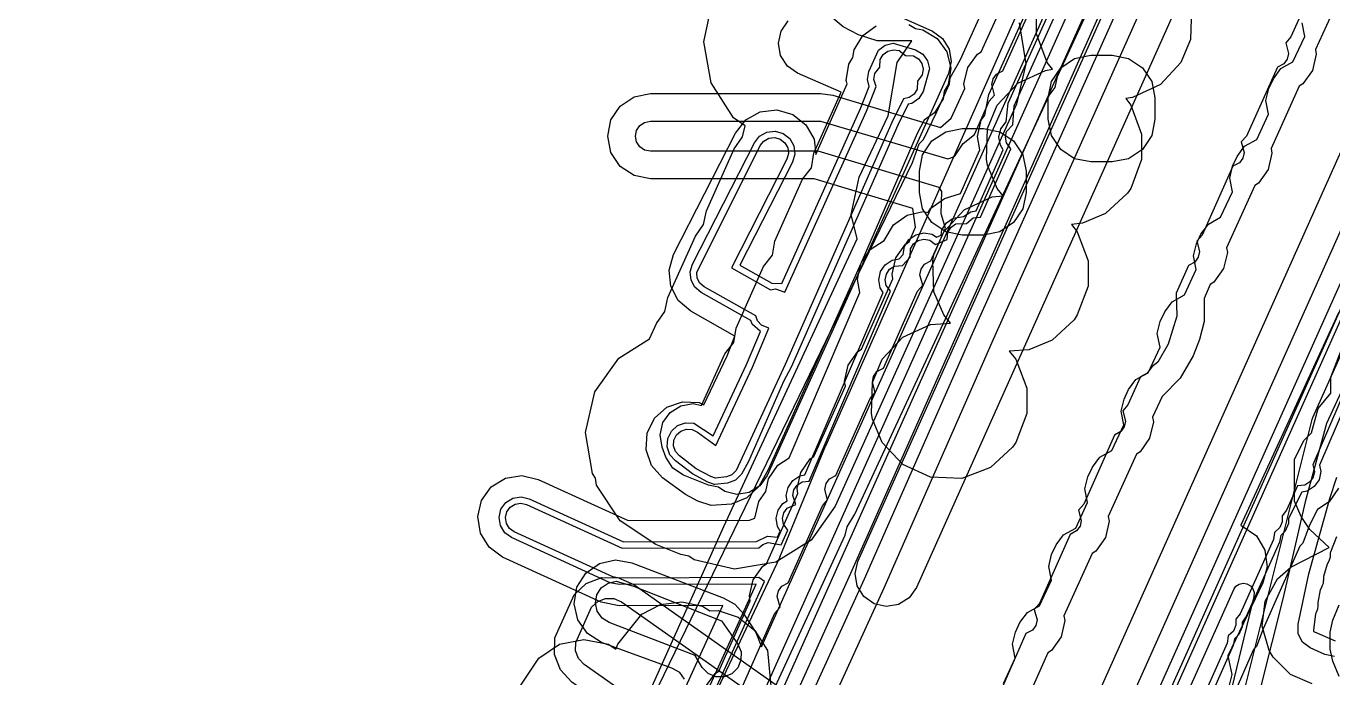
# Model space of a CAD drawing. Header units: metres. Extents: x 3158 to 3711, y 9867 to 11440.
# Drawn here: x 3534.2 to 3595.4, y 11289.8 to 11320.3 of the extents above; entities that cross this region are included whole.
import ezdxf

# ---------------------------------------------------------------- set-up
doc = ezdxf.new("R2010")
doc.units = ezdxf.units.M
doc.layers.add('AI_GREENING_EXCLUSIONS', color=1, linetype='Continuous')
doc.layers.add('AI_GREENING_LAWN', color=82, linetype='Continuous')

msp = doc.modelspace()

# ---------------------------------------------------------------- linework, layer by layer
at = {"layer": 'AI_GREENING_EXCLUSIONS'}
for points in [[(3615.856, 11389.337), (3578.503, 11305.892), (3573.445, 11294.383), (3569.15, 11284.974), (3555.057, 11253.579), (3503.509, 11137.439)], [(3616.796, 11388.998), (3579.417, 11305.485), (3574.353, 11293.964), (3570.061, 11284.562), (3555.97, 11253.172), (3504.422, 11137.032)], [(3512.836, 11163.374), (3551.793, 11251.274), (3603.641, 11367.027)], [(3565.013, 11289.696), (3564.803, 11290.017), (3564.421, 11290.216), (3561.128, 11291.425), (3560.468, 11291.841), (3560.018, 11292.478), (3559.845, 11293.239), (3559.977, 11294.009), (3560.393, 11294.669), (3561.03, 11295.119), (3561.791, 11295.292), (3562.56, 11295.16), (3566.838, 11293.52), (3567.378, 11293.21), (3567.795, 11292.749), (3568.359, 11291.888), (3568.627, 11291.224), (3601.912, 11365.595)], [(3559.291, 11229.226), (3618.511, 11361.559)], [(3560.204, 11228.818), (3619.424, 11361.15)], [(3559.779, 11281.071), (3575.698, 11313.919), (3576.019, 11314.788), (3576.217, 11314.989), (3576.848, 11316.291), (3577.437, 11317.596), (3577.464, 11317.885), (3577.939, 11318.708), (3591.985, 11349.837)], [(3559.779, 11281.071), (3575.698, 11313.919), (3576.019, 11314.788), (3576.217, 11314.989), (3576.848, 11316.291), (3577.437, 11317.596), (3577.464, 11317.885), (3577.939, 11318.708), (3591.985, 11349.837)], [(3562.424, 11274.529), (3572.543, 11296.457), (3572.637, 11296.838), (3573, 11297.441), (3582.102, 11317.051), (3582.383, 11317.433), (3582.504, 11317.936), (3593.44, 11341.643)], [(3575.531, 11320.377), (3575.838, 11320.189), (3576.194, 11320.133), (3576.86, 11319.726), (3577.319, 11319.095), (3577.502, 11318.337), (3577.38, 11317.566), (3577.193, 11317.26), (3577.137, 11316.902), (3576.73, 11316.236), (3576.255, 11315.891), (3575.924, 11315.266), (3573.291, 11309.208), (3573.723, 11309.838), (3574.379, 11310.264), (3574.809, 11310.996), (3575.447, 11311.446), (3576.208, 11311.617), (3576.442, 11311.576), (3576.569, 11311.776), (3577.207, 11312.226), (3577.951, 11312.455), (3578.861, 11314.513), (3578.753, 11315.129), (3578.924, 11315.891), (3579.088, 11316.125), (3579.278, 11317.104), (3589.082, 11338.773)], [(3561.743, 11279.581), (3568.379, 11294.16), (3561.955, 11294.133), (3561.535, 11294.224), (3556.914, 11296.337), (3556.598, 11296.565), (3556.393, 11296.897), (3556.33, 11297.282), (3556.42, 11297.662), (3556.649, 11297.978), (3556.981, 11298.183), (3557.366, 11298.245), (3557.746, 11298.156), (3562.167, 11296.134), (3568.399, 11296.16), (3568.909, 11296.405), (3569.378, 11296.356), (3569.51, 11296.645), (3569.378, 11296.856), (3569.316, 11297.242), (3569.405, 11297.621), (3569.633, 11297.938), (3569.836, 11298.064), (3569.79, 11298.309), (3569.871, 11298.691), (3570.092, 11299.012), (3570.419, 11299.225), (3570.664, 11299.271), (3574.328, 11307.826), (3574.192, 11308.035), (3574.12, 11308.419), (3574.201, 11308.801), (3574.422, 11309.122), (3574.749, 11309.335), (3575.072, 11309.396), (3575.259, 11309.602), (3575.324, 11309.977), (3575.533, 11310.307), (3575.852, 11310.531), (3576.233, 11310.617), (3576.617, 11310.55), (3576.828, 11310.417), (3577.042, 11310.512), (3577.084, 11310.757), (3577.293, 11311.087), (3577.612, 11311.311), (3578.1, 11311.378), (3578.442, 11311.605), (3578.687, 11311.648), (3579.953, 11314.511), (3579.82, 11314.721), (3579.753, 11315.106), (3579.838, 11315.487), (3580.087, 11315.821), (3580.189, 11316.692), (3589.991, 11338.357)], [(3561.891, 11279.181), (3568.763, 11294.28), (3568.509, 11294.461), (3561.954, 11294.433), (3561.66, 11294.497), (3557.039, 11296.609), (3556.817, 11296.769), (3556.674, 11297.002), (3556.63, 11297.271), (3556.693, 11297.537), (3556.853, 11297.759), (3557.085, 11297.902), (3557.355, 11297.946), (3557.621, 11297.883), (3562.102, 11295.834), (3568.503, 11295.861), (3568.688, 11296.021), (3568.947, 11296.108), (3569.545, 11295.999), (3569.859, 11296.689), (3569.659, 11296.962), (3569.615, 11297.231), (3569.678, 11297.497), (3569.837, 11297.719), (3570.236, 11297.89), (3570.09, 11298.305), (3570.147, 11298.572), (3570.301, 11298.798), (3570.53, 11298.947), (3570.866, 11298.982), (3574.677, 11307.879), (3574.471, 11308.147), (3574.42, 11308.415), (3574.477, 11308.682), (3574.631, 11308.908), (3574.86, 11309.057), (3575.231, 11309.085), (3575.586, 11309.472), (3575.604, 11309.869), (3575.75, 11310.1), (3575.974, 11310.257), (3576.24, 11310.317), (3576.509, 11310.27), (3576.78, 11310.067), (3577.333, 11310.312), (3577.364, 11310.649), (3577.51, 11310.88), (3577.734, 11311.037), (3578.234, 11311.056), (3578.55, 11311.325), (3578.887, 11311.357), (3580.303, 11314.559), (3580.1, 11314.83), (3580.053, 11315.099), (3580.113, 11315.365), (3580.406, 11315.675), (3580.462, 11316.569), (3590.264, 11338.232)], [(3594.003, 11334.472), (3575.886, 11293.997), (3575.548, 11293.519), (3575.052, 11293.208), (3574.475, 11293.11), (3573.904, 11293.24), (3573.427, 11293.579), (3573.116, 11294.075), (3573.018, 11294.652), (3573.148, 11295.222), (3590.698, 11334.433)], [(3560.89, 11236.47), (3603.917, 11332.616)], [(3594.929, 11323.122), (3593.436, 11319.795), (3593.193, 11319.519), (3593.324, 11319.027), (3593.262, 11318.76), (3593.104, 11318.538), (3592.802, 11318.381), (3591.352, 11315.151), (3591.109, 11314.875), (3591.239, 11314.382), (3591.178, 11314.116), (3591.02, 11313.893), (3590.718, 11313.736), (3589.268, 11310.506), (3589.025, 11310.23), (3589.155, 11309.738), (3589.094, 11309.472), (3588.936, 11309.249), (3588.634, 11309.092), (3588.051, 11307.793), (3588.087, 11306.718), (3587.684, 11305.406), (3587.192, 11304.555), (3586.91, 11304.335), (3586.703, 11304.049), (3586.38, 11303.863), (3585.798, 11302.558), (3585.556, 11302.282), (3585.687, 11301.79), (3585.627, 11301.524), (3585.469, 11301.301), (3585.167, 11301.143), (3583.723, 11297.905), (3583.481, 11297.629), (3583.612, 11297.136), (3583.552, 11296.87), (3583.394, 11296.647), (3583.092, 11296.489), (3581.648, 11293.252), (3581.406, 11292.975), (3581.537, 11292.483), (3581.477, 11292.217), (3581.319, 11291.994), (3581.017, 11291.836), (3579.588, 11288.596)], [(3566.008, 11289.338), (3566.458, 11289.976), (3566.629, 11290.084), (3568.104, 11293.381), (3568.065, 11293.603), (3568.236, 11294.365), (3568.686, 11295.003), (3568.857, 11295.111), (3570.332, 11298.408), (3570.293, 11298.63), (3570.464, 11299.392), (3570.914, 11300.03), (3571.085, 11300.138), (3572.56, 11303.435), (3572.521, 11303.657), (3572.692, 11304.418), (3573.142, 11305.056), (3573.313, 11305.165), (3574.788, 11308.462), (3574.749, 11308.684), (3574.92, 11309.445), (3575.37, 11310.083), (3575.541, 11310.192), (3575.847, 11310.883), (3575.724, 11311.761), (3571.098, 11313.145), (3563.42, 11313.145), (3562.654, 11313.297), (3562.005, 11313.731), (3561.572, 11314.38), (3561.42, 11315.145), (3561.572, 11315.91), (3562.005, 11316.559), (3562.654, 11316.993), (3563.42, 11317.145), (3571.391, 11317.145), (3571.964, 11317.061), (3577.021, 11315.548), (3577.516, 11315.991), (3578.152, 11317.378), (3578.114, 11317.6), (3578.289, 11318.36), (3578.741, 11318.996), (3578.913, 11319.104), (3580.322, 11322.214)], [(3595.952, 11322.226), (3594.585, 11319.211), (3594.623, 11318.989), (3594.449, 11318.228), (3593.996, 11317.592), (3593.824, 11317.484), (3592.501, 11314.567), (3592.539, 11314.344), (3592.364, 11313.584), (3591.912, 11312.948), (3591.74, 11312.84), (3590.417, 11309.922), (3590.455, 11309.7), (3590.28, 11308.939), (3589.828, 11308.303), (3589.656, 11308.196), (3589.362, 11307.54), (3589.362, 11306.467), (3589.154, 11305.613), (3588.861, 11304.855), (3588.252, 11303.801), (3587.394, 11302.946), (3586.949, 11301.977), (3586.987, 11301.755), (3586.814, 11300.994), (3586.363, 11300.357), (3586.192, 11300.249), (3584.874, 11297.324), (3584.912, 11297.102), (3584.739, 11296.341), (3584.288, 11295.704), (3584.117, 11295.595), (3582.799, 11292.67), (3582.837, 11292.448), (3582.664, 11291.687), (3582.213, 11291.05), (3582.042, 11290.942), (3580.741, 11288.02)], [(3580.695, 11320.464), (3581.016, 11318.54), (3580.577, 11316.639), (3572.082, 11297.804), (3570.948, 11296.217), (3569.293, 11295.184), (3567.369, 11294.862), (3565.468, 11295.302), (3565.228, 11295.473), (3565.228, 11295.473), (3564.844, 11295.549), (3563.672, 11296.021), (3562.005, 11297.124), (3560.903, 11298.791), (3560.843, 11299.118), (3560.706, 11299.337), (3560.381, 11301.261), (3560.818, 11303.162), (3561.948, 11304.752), (3563.386, 11305.653), (3563.707, 11306.373), (3564.096, 11306.924), (3564.245, 11307.581), (3565.528, 11310.464), (3565.909, 11311.003), (3566.055, 11311.648), (3567.352, 11314.561), (3567.74, 11315.111), (3567.858, 11315.633), (3567.321, 11316.006), (3566.267, 11317.648), (3565.923, 11319.568), (3566.339, 11321.474)], [(3567.656, 11289.193), (3569.256, 11292.802), (3569.498, 11293.079), (3569.365, 11293.571), (3569.425, 11293.838), (3569.582, 11294.061), (3569.884, 11294.22), (3571.484, 11297.829), (3571.726, 11298.106), (3571.593, 11298.598), (3571.653, 11298.865), (3571.81, 11299.088), (3572.112, 11299.247), (3573.712, 11302.856), (3573.954, 11303.133), (3573.821, 11303.625), (3573.881, 11303.892), (3574.038, 11304.115), (3574.34, 11304.273), (3575.94, 11307.883), (3576.182, 11308.16), (3576.049, 11308.652), (3576.109, 11308.919), (3576.266, 11309.142), (3576.568, 11309.3), (3577.249, 11310.836), (3577.04, 11311.513), (3577.083, 11312.548), (3576.955, 11312.749), (3571.288, 11314.445), (3563.42, 11314.445), (3563.152, 11314.498), (3562.925, 11314.65), (3562.773, 11314.877), (3562.72, 11315.145), (3562.773, 11315.413), (3562.925, 11315.64), (3563.152, 11315.792), (3563.42, 11315.845), (3571.391, 11315.845), (3577.356, 11314.09), (3577.666, 11314.192), (3578.083, 11314.796), (3578.601, 11315.233), (3579.301, 11316.794), (3579.544, 11317.069), (3579.414, 11317.562), (3579.475, 11317.828), (3579.633, 11318.051), (3579.936, 11318.208), (3581.472, 11321.63)], [(3572.332, 11322.004), (3576.636, 11320.062), (3577.112, 11319.722), (3577.422, 11319.226), (3577.518, 11318.649), (3577.386, 11318.078), (3568.891, 11299.243), (3568.551, 11298.767), (3568.055, 11298.457), (3567.477, 11298.361), (3566.907, 11298.493), (3566.609, 11298.705), (3566.152, 11298.796), (3564.98, 11299.268), (3564.98, 11299.268), (3564.48, 11299.598), (3564.149, 11300.099), (3563.977, 11300.581), (3563.88, 11301.158), (3564.011, 11301.729), (3564.35, 11302.206), (3564.846, 11302.516), (3565.423, 11302.614), (3565.823, 11302.522), (3566.904, 11304.949), (3567.331, 11305.483), (3567.442, 11306.158), (3568.725, 11309.041), (3569.138, 11309.566), (3569.252, 11310.224), (3570.549, 11313.138), (3570.974, 11313.671), (3571.086, 11314.344), (3572.362, 11317.21), (3570.322, 11318.1), (3569.842, 11318.434), (3569.525, 11318.927), (3569.422, 11319.503), (3569.547, 11320.075), (3569.881, 11320.555)], [(3588.783, 11321.137), (3588.728, 11319.678), (3588.275, 11318.595), (3587.315, 11317.563), (3586.01, 11316.961), (3585.693, 11316.906), (3585.932, 11316.595), (3586.44, 11315.24), (3586.44, 11314.053), (3585.932, 11312.699), (3585.783, 11312.477), (3584.751, 11311.517), (3583.668, 11311.064), (3583.149, 11311.01), (3583.422, 11310.664), (3583.93, 11309.31), (3583.93, 11308.122), (3583.422, 11306.768), (3583.273, 11306.546), (3582.241, 11305.587), (3581.158, 11305.133), (3580.233, 11305.079), (3580.546, 11304.694), (3581.054, 11303.34), (3581.054, 11302.152), (3580.546, 11300.798), (3580.396, 11300.577), (3579.365, 11299.617), (3578.01, 11299.109), (3576.552, 11299.164), (3575.247, 11299.766), (3574.287, 11300.798), (3573.834, 11301.881), (3573.779, 11302.152), (3573.834, 11303.611), (3574.287, 11304.694), (3575.247, 11305.726), (3576.552, 11306.329), (3576.552, 11306.329), (3577.476, 11306.383), (3577.164, 11306.768), (3576.71, 11307.851), (3576.656, 11309.31), (3576.71, 11309.581), (3577.164, 11310.664), (3578.123, 11311.696), (3579.428, 11312.298), (3579.947, 11312.353), (3579.674, 11312.699), (3579.221, 11313.782), (3579.166, 11314.053), (3579.221, 11315.512), (3579.674, 11316.595), (3580.633, 11317.627), (3581.938, 11318.229), (3582.255, 11318.284), (3582.016, 11318.595), (3581.508, 11319.95), (3581.508, 11321.137)], [(3561.23, 11280.867), (3566.822, 11293.154), (3561.96, 11293.133), (3561.119, 11293.314), (3556.498, 11295.427), (3555.865, 11295.884), (3555.456, 11296.548), (3555.331, 11297.318), (3555.511, 11298.078), (3555.968, 11298.71), (3556.632, 11299.12), (3557.402, 11299.245), (3558.161, 11299.065), (3562.383, 11297.135), (3568.07, 11297.159), (3568.321, 11297.243), (3568.495, 11298.036), (3568.828, 11298.5), (3568.952, 11299.084), (3569.393, 11299.728), (3569.918, 11300.069), (3573.235, 11307.815), (3573.121, 11308.431), (3573.279, 11309.18), (3568.936, 11299.506), (3568.507, 11298.736), (3567.947, 11298.193), (3567.221, 11297.905), (3566.272, 11297.843), (3565.644, 11298.049), (3565.067, 11298.352), (3563.995, 11299.131), (3563.477, 11299.715), (3563.222, 11300.453), (3563.268, 11301.232), (3563.609, 11301.934), (3564.193, 11302.451), (3564.931, 11302.706), (3565.71, 11302.66), (3565.92, 11302.558), (3567.019, 11304.856), (3567.38, 11305.776), (3565.309, 11306.952), (3564.729, 11307.444), (3564.374, 11308.117), (3564.297, 11308.874), (3564.507, 11309.605), (3567.409, 11315.293), (3567.892, 11315.906), (3568.573, 11316.287), (3569.348, 11316.379), (3570.099, 11316.166), (3570.712, 11315.683), (3571.093, 11315.002), (3571.176, 11314.296), (3572.636, 11317.597), (3572.597, 11317.757), (3572.719, 11318.528), (3572.908, 11318.837), (3572.964, 11319.191), (3573.371, 11319.857), (3574.002, 11320.316)], [(3560.829, 11283.431), (3566.869, 11296.855), (3573.107, 11310.33), (3572.828, 11311.474), (3573.208, 11313.228), (3574.562, 11316.106), (3574.99, 11318.605), (3575.666, 11319.615), (3574.042, 11319.607), (3573.17, 11319.892), (3572.456, 11320.27), (3571.873, 11320.76)], [(3579.96, 11289.504), (3580.515, 11290.695), (3580.388, 11291.336), (3580.527, 11291.904), (3580.738, 11292.358), (3581.084, 11292.83), (3581.656, 11293.144), (3582.211, 11294.335), (3582.084, 11294.976), (3582.223, 11295.545), (3582.434, 11295.998), (3582.78, 11296.47), (3583.352, 11296.785), (3583.907, 11297.975), (3583.78, 11298.616), (3583.919, 11299.185), (3584.13, 11299.638), (3584.476, 11300.11), (3585.049, 11300.425), (3585.603, 11301.616), (3585.476, 11302.256), (3585.615, 11302.825), (3585.826, 11303.278), (3586.172, 11303.75), (3586.745, 11304.065), (3587.3, 11305.256), (3587.173, 11305.897), (3587.312, 11306.465), (3587.523, 11306.918), (3587.869, 11307.39), (3588.441, 11307.705), (3588.996, 11308.896), (3588.869, 11309.537), (3589.008, 11310.105), (3589.219, 11310.558), (3589.565, 11311.031), (3590.137, 11311.345), (3590.692, 11312.536), (3590.565, 11313.177), (3590.704, 11313.745), (3590.915, 11314.199), (3591.261, 11314.671), (3591.834, 11314.986), (3592.388, 11316.176), (3592.261, 11316.817), (3592.4, 11317.386), (3592.611, 11317.839), (3592.957, 11318.311), (3593.53, 11318.626), (3594.085, 11319.817), (3593.958, 11320.457)], [(3601.605, 11320.106), (3563.628, 11235.244)], [(3599.717, 11311.96), (3594.454, 11299.749), (3594.533, 11299.435), (3594.476, 11299.168), (3594.321, 11298.943), (3594.092, 11298.794), (3593.746, 11298.761), (3593.233, 11297.617), (3593.023, 11297.361), (3593.024, 11297.08), (3592.914, 11296.807), (3592.67, 11296.58), (3592.62, 11296.248), (3591.061, 11292.767), (3590.851, 11292.511), (3590.852, 11292.23), (3590.742, 11291.958), (3590.498, 11291.73), (3590.448, 11291.398), (3588.903, 11287.916)], [(3599.945, 11311.733), (3594.776, 11299.738), (3594.833, 11299.431), (3594.751, 11299.049), (3594.53, 11298.728), (3594.202, 11298.516), (3593.943, 11298.468), (3593.318, 11297.228), (3593.314, 11297.001), (3593.163, 11296.64), (3592.965, 11296.437), (3592.894, 11296.125), (3591.335, 11292.644), (3591.146, 11292.378), (3591.142, 11292.151), (3590.991, 11291.79), (3590.793, 11291.587), (3590.722, 11291.275), (3589.177, 11287.795)], [(3595.664, 11306.864), (3591.085, 11296.916), (3591.817, 11296.417), (3592.212, 11295.745), (3592.32, 11294.972), (3592.125, 11294.216), (3590.474, 11290.801), (3590.663, 11289.927), (3590.483, 11289.168)], [(3597.02, 11305.829), (3595.104, 11301.678), (3594.096, 11298.012), (3593.051, 11293.471), (3591.513, 11287.325), (3589.688, 11282.146), (3577.831, 11255.599), (3575.854, 11251.071), (3575.713, 11250.678), (3575.235, 11249.596), (3575.167, 11249.499), (3572.76, 11243.99), (3566.373, 11229.69)], [(3594.427, 11289.49), (3593.414, 11289.917), (3592.604, 11290.727), (3592.417, 11291.04), (3592.09, 11292.185), (3592.225, 11293.36), (3592.804, 11294.401), (3593.427, 11294.957), (3595.219, 11295.866), (3594.318, 11296.72), (3593.907, 11297.331), (3593.603, 11298.038), (3593.601, 11299.996), (3594.041, 11300.888), (3594.397, 11301.239), (3594.709, 11302.385), (3595.31, 11303.103), (3595.301, 11303.855), (3595.912, 11305.425)], [(3595.472, 11290.76), (3595.019, 11290.853), (3594.329, 11291.173), (3593.98, 11291.442), (3593.78, 11291.835), (3593.769, 11292.276), (3594.271, 11294.643), (3595.262, 11298.169), (3595.589, 11299.163)], [(3595.67, 11298.653), (3595.227, 11298.011), (3594.674, 11297.653), (3594.298, 11296.914), (3593.992, 11296.081), (3593.858, 11295.941), (3592.126, 11292.064), (3591.82, 11291.231), (3591.686, 11291.092), (3584.608, 11274.957)], [(3602.795, 11262.203), (3594.466, 11263.746), (3593.65, 11264.098), (3593.066, 11264.769), (3592.832, 11265.626), (3592.721, 11268.188), (3589.058, 11269.541), (3588.412, 11269.557), (3587.699, 11269.874), (3559.748, 11289.568), (3559.21, 11290.134), (3558.929, 11290.862), (3558.949, 11291.642), (3559.852, 11293.654), (3560.418, 11294.192), (3561.146, 11294.473), (3561.926, 11294.454), (3561.926, 11294.454), (3562.639, 11294.137), (3590.835, 11274.261), (3591.14, 11275.675), (3591.497, 11276.456), (3592.149, 11277.015), (3602.599, 11282.624)], [(3557.17, 11289.139), (3558.189, 11290.688), (3559.162, 11291.339), (3559.162, 11291.339), (3560.31, 11291.567), (3561.458, 11291.339), (3561.809, 11291.104), (3561.893, 11291.351), (3563.013, 11292.753), (3563.903, 11293.198), (3564.89, 11293.327), (3565.864, 11293.126), (3566.202, 11292.908), (3566.596, 11292.924), (3567.538, 11292.601), (3568.322, 11291.989), (3568.907, 11291.049), (3569.088, 11289.209)], [(3588.275, 11270.691), (3560.324, 11290.386), (3560.055, 11290.669), (3559.915, 11291.033), (3559.924, 11291.423), (3560.67, 11293.078), (3560.952, 11293.347), (3561.316, 11293.488), (3561.706, 11293.478), (3561.706, 11293.478), (3562.063, 11293.32), (3590.233, 11273.471)], [(3595.696, 11289.828), (3595.394, 11290.55), (3595.28, 11291.114), (3595.28, 11291.906), (3595.394, 11292.47), (3595.696, 11293.192)]]:
    msp.add_lwpolyline(points, dxfattribs=at)
for points in [[(3566.358, 11301.104), (3567.929, 11304.443), (3568.574, 11305.998), (3568.192, 11306.341), (3568.129, 11306.515), (3565.799, 11307.824), (3565.509, 11308.07), (3565.332, 11308.407), (3565.293, 11308.785), (3565.398, 11309.15), (3568.299, 11314.839), (3568.541, 11315.145), (3568.882, 11315.336), (3569.269, 11315.382), (3569.645, 11315.276), (3569.951, 11315.034), (3570.141, 11314.693), (3570.187, 11314.306), (3570.081, 11313.93), (3567.616, 11309.097), (3569.109, 11308.258), (3569.578, 11308.238), (3573.272, 11316.439), (3573.674, 11317.473), (3573.596, 11317.797), (3573.657, 11318.182), (3574.106, 11319.178), (3574.421, 11319.408), (3574.8, 11319.499), (3575.848, 11319.195), (3576.181, 11318.991), (3576.411, 11318.676), (3576.502, 11318.297), (3576.198, 11317.247), (3575.995, 11316.914), (3575.679, 11316.685), (3575.493, 11316.64), (3575.01, 11315.67), (3570.018, 11304.326), (3569.66, 11303.657), (3568.015, 11299.896), (3567.684, 11299.304), (3567.404, 11299.033), (3567.041, 11298.889), (3566.423, 11298.831), (3566.109, 11298.935), (3565.393, 11299.326), (3564.599, 11299.928), (3564.34, 11300.22), (3564.212, 11300.589), (3564.236, 11300.978), (3564.406, 11301.329), (3564.698, 11301.588), (3565.067, 11301.716), (3565.456, 11301.692), (3566.358, 11301.104)], [(3565.38, 11301.402), (3565.626, 11301.283), (3566.49, 11300.655), (3568.202, 11304.319), (3568.973, 11306.156), (3568.633, 11306.295), (3568.448, 11306.497), (3568.365, 11306.726), (3565.946, 11308.086), (3565.743, 11308.258), (3565.619, 11308.493), (3565.591, 11308.758), (3568.567, 11314.703), (3568.736, 11314.917), (3568.974, 11315.051), (3569.245, 11315.083), (3569.508, 11315.008), (3569.723, 11314.839), (3569.856, 11314.601), (3569.888, 11314.33), (3569.814, 11314.067), (3567.218, 11308.977), (3569.051, 11307.947), (3569.29, 11307.995), (3569.722, 11307.833), (3573.546, 11316.318), (3574.007, 11317.479), (3573.896, 11317.809), (3573.939, 11318.079), (3574.165, 11318.373), (3574.184, 11318.742), (3574.326, 11318.975), (3574.547, 11319.136), (3574.813, 11319.2), (3575.082, 11319.157), (3575.376, 11318.932), (3575.745, 11318.913), (3575.978, 11318.771), (3576.139, 11318.55), (3576.203, 11318.284), (3576.16, 11318.015), (3575.935, 11317.722), (3575.917, 11317.351), (3575.774, 11317.118), (3575.554, 11316.957), (3575.28, 11316.894), (3574.735, 11315.792), (3569.744, 11304.449), (3567.437, 11299.475), (3567.241, 11299.285), (3566.987, 11299.184), (3566.468, 11299.128), (3566.249, 11299.2), (3565.574, 11299.565), (3564.78, 11300.167), (3564.599, 11300.372), (3564.51, 11300.63), (3564.526, 11300.902), (3564.645, 11301.148), (3564.85, 11301.329), (3565.108, 11301.419), (3565.38, 11301.402)], [(3586.479, 11318.352), (3586.913, 11317.703), (3587.065, 11316.938), (3587.065, 11315.938), (3586.913, 11315.173), (3586.479, 11314.524), (3585.83, 11314.09), (3585.065, 11313.938), (3584.065, 11313.938), (3583.3, 11314.09), (3582.651, 11314.524), (3582.217, 11315.173), (3582.065, 11315.938), (3582.065, 11316.938), (3582.217, 11317.703), (3582.651, 11318.352), (3583.3, 11318.786), (3584.065, 11318.938), (3585.065, 11318.938), (3585.83, 11318.786), (3586.479, 11318.352)], [(3580.439, 11314.924), (3580.873, 11314.275), (3581.025, 11313.51), (3581.025, 11312.51), (3580.873, 11311.745), (3580.439, 11311.096), (3579.79, 11310.662), (3579.025, 11310.51), (3578.025, 11310.51), (3577.26, 11310.662), (3576.611, 11311.096), (3576.177, 11311.745), (3576.025, 11312.51), (3576.025, 11313.51), (3576.177, 11314.275), (3576.611, 11314.924), (3577.26, 11315.358), (3578.025, 11315.51), (3579.025, 11315.51), (3579.79, 11315.358), (3580.439, 11314.924)], [(3566.482, 11289.813), (3566.123, 11289.966), (3565.85, 11290.244), (3565.526, 11290.81), (3561.486, 11292.359), (3561.156, 11292.567), (3560.931, 11292.886), (3560.845, 11293.266), (3560.911, 11293.651), (3561.119, 11293.981), (3561.437, 11294.206), (3561.818, 11294.292), (3562.624, 11294.065), (3566.75, 11292.431), (3567.523, 11291.34), (3567.669, 11290.978), (3567.665, 11290.588), (3567.513, 11290.229), (3567.234, 11289.956), (3566.873, 11289.809), (3566.482, 11289.813)]]:
    msp.add_lwpolyline(points, close=True, dxfattribs=at)
at = {"layer": 'AI_GREENING_LAWN'}
for points in [[(3614.049, 11388.549), (3548.99, 11243.146), (3548.877, 11242.987), (3548.713, 11242.884), (3548.017, 11242.616), (3547.982, 11242.594), (3547.988, 11242.553), (3548.086, 11242.262), (3548.113, 11242.218), (3548.118, 11242.215), (3548.246, 11242.095), (3548.325, 11241.938), (3548.344, 11241.763), (3548.303, 11241.593), (3537.238, 11216.646)], [(3565.055, 11228.264), (3589.045, 11282.422), (3589.052, 11282.44), (3590.83, 11287.484), (3590.836, 11287.506), (3594.434, 11301.876), (3594.463, 11301.959), (3610.604, 11338.004)], [(3537.935, 11216.732), (3549.275, 11242.273), (3549.383, 11242.428), (3549.541, 11242.532), (3550.123, 11242.772), (3550.157, 11242.793), (3550.153, 11242.833), (3550.079, 11243.098), (3550.047, 11243.159), (3549.931, 11243.3), (3549.878, 11243.513), (3549.921, 11243.728), (3554.417, 11253.862), (3554.418, 11253.865), (3572.809, 11294.675), (3590.899, 11335.334)], [(3564.758, 11285.381), (3569.481, 11295.405), (3569.486, 11295.417), (3571.631, 11300.626), (3571.637, 11300.638), (3586.034, 11333.137)], [(3606.732, 11331.079), (3560.848, 11228.542)], [(3595.575, 11296.373), (3595.282, 11295.653), (3595.274, 11295.617), (3595.279, 11295.542), (3595.272, 11295.542), (3595.276, 11295.418), (3595.21, 11295.24), (3595.125, 11295.098), (3594.962, 11294.517), (3594.959, 11294.329), (3594.952, 11294.33), (3594.952, 11294.188), (3594.886, 11294.059), (3594.89, 11294.057), (3594.805, 11293.885), (3594.688, 11293.295), (3594.7, 11293.142), (3594.685, 11292.979), (3594.618, 11292.829), (3594.594, 11292.793), (3594.584, 11292.757), (3594.489, 11291.998), (3594.493, 11291.951), (3594.532, 11291.923), (3595.514, 11291.501)], [(3564.36, 11234.921), (3590.756, 11293.904), (3590.86, 11294.055), (3591.013, 11294.158), (3591.192, 11294.199), (3591.374, 11294.172), (3591.534, 11294.082), (3591.65, 11293.94), (3591.708, 11293.765), (3591.698, 11293.581), (3590.299, 11287.829), (3590.284, 11287.78), (3588.361, 11282.365), (3588.346, 11282.328), (3588.346, 11282.328), (3577.399, 11257.913), (3564.489, 11228.464)]]:
    msp.add_lwpolyline(points, dxfattribs=at)

doc.saveas('drawing.dxf')
